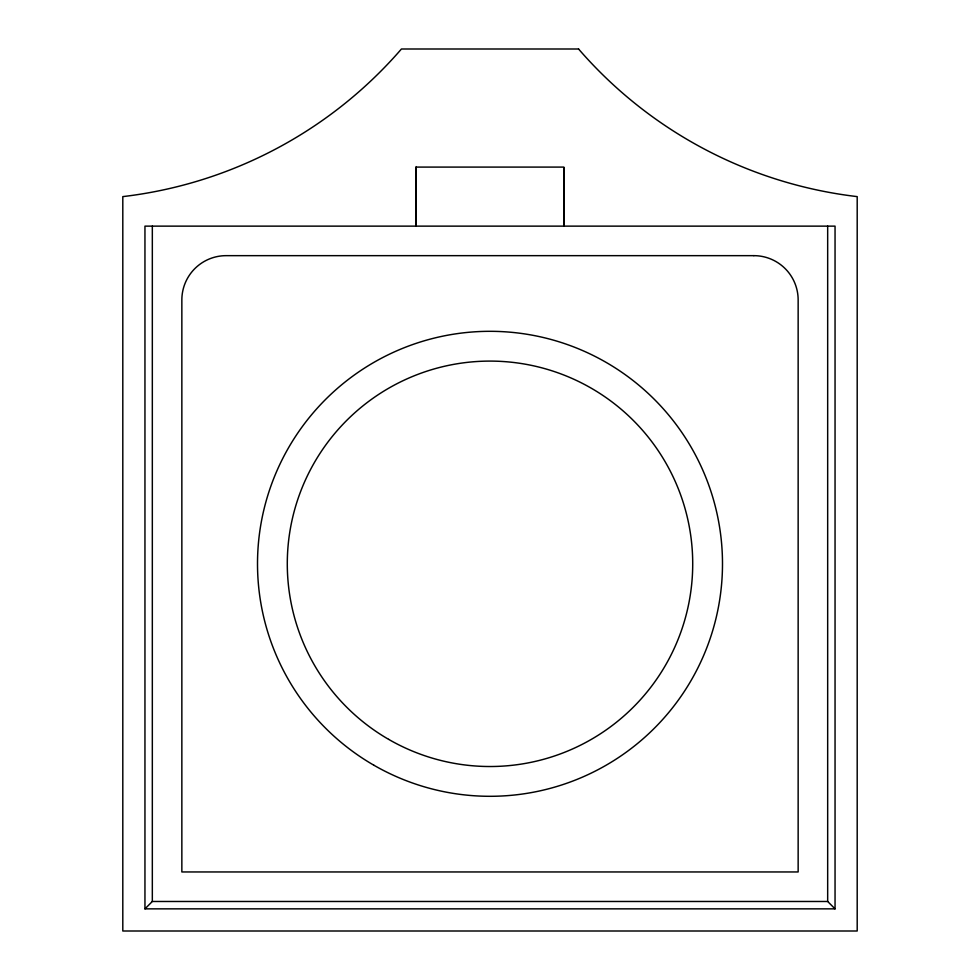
<?xml version="1.0" encoding="UTF-8"?>
<svg xmlns="http://www.w3.org/2000/svg" width="980" height="980" viewBox="0 0 980 980"><rect width="100%" height="100%" fill="white"/><g stroke="black" fill="none" stroke-linecap="round" stroke-linejoin="round"><path stroke-width="1.47" d="M416.194 166.588L416.194 226.135L416.255 167.09L563.868 167.09L563.868 226.135L563.806 167.703M563.806 226.135L563.868 211.374M144.954 908.852L152.329 901.478L827.671 901.478L835.046 908.852L835.046 226.135L144.954 226.135L144.954 908.852L835.046 908.852M827.671 226.135L827.671 901.478M416.255 211.374L416.255 226.135M152.329 226.135L152.329 901.478M578.568 49L401.433 49A435.708 435.708 0 0 1 122.806 196.613L122.806 931L857.194 931L857.194 196.613A435.708 435.708 0 0 1 578.568 49M753.865 255.657L226.135 255.657A44.284 44.284 0 0 0 181.851 299.941L181.851 871.955L798.149 871.955L798.149 299.941A44.284 44.284 0 0 0 753.865 255.657M373.748 765.147A232.493 232.493 0 0 0 722.493 563.806A232.493 232.493 0 0 0 373.748 362.465A232.493 232.493 0 0 0 373.748 765.147M388.644 739.361A202.713 202.713 0 0 0 692.713 563.806A202.713 202.713 0 0 0 388.644 388.252A202.713 202.713 0 0 0 388.644 739.361"/></g></svg>
